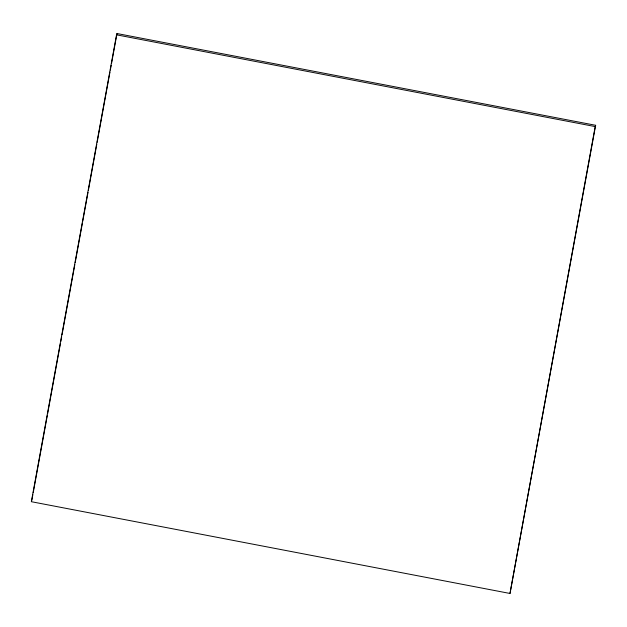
<?xml version="1.0" encoding="UTF-8"?>
<svg xmlns="http://www.w3.org/2000/svg" width="627" height="627" viewBox="0 0 627 627"><rect width="100%" height="100%" fill="white"/><g stroke="black" fill="none" stroke-linecap="round" stroke-linejoin="round"><path stroke-width="0.94" d="M116.536 34.822L31.35 501.702L509.994 593.463L595.65 125.298L117.006 33.537L116.536 34.822L595.188 126.583L595.65 125.298M31.812 500.417L32.87 494.64M33.223 492.72L47.276 415.709M47.621 413.781L60.443 343.51M60.795 341.582L61.673 336.77M62.026 334.842L74.848 264.57M75.201 262.642L82.403 223.173M82.756 221.253L88.023 192.371M88.376 190.443L96.801 144.241M97.154 142.313L109.976 72.042M110.328 70.114L111.206 65.302M111.559 63.374L117.006 33.537M509.994 593.463L595.188 126.583"/></g></svg>
